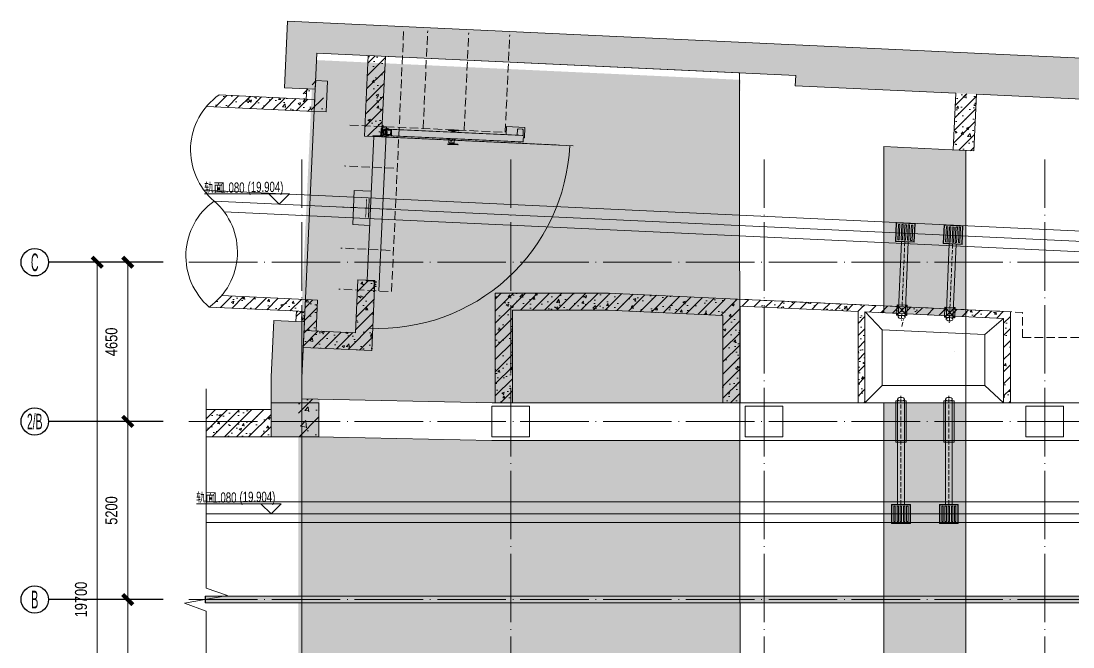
# Model space of a CAD drawing. Extents: x 4 to 13611208, y -605838 to 574722.
# Drawn here: x 13114394 to 13145122, y -134582 to -116304 of the extents above; entities that cross this region are included whole.
import ezdxf
from ezdxf.enums import TextEntityAlignment as Align

# ---------------------------------------------------------------- set-up
doc = ezdxf.new("R2010")
doc.units = 0
doc.header["$LTSCALE"] = 1000
doc.header["$MEASUREMENT"] = 0
doc.linetypes.add('DASH', pattern=[0.35, 0.25, -0.1])
doc.linetypes.add('DOTE', pattern=[2.42, 2, -0.2, 0.02, -0.2])
for name, color, linetype, lineweight in [('1-WALL-砼', 8, 'Continuous', 30), ('1-开孔', 7, 'Continuous', 5), ('DIM_ELEV', 3, 'Continuous', 5), ('建筑底图', 8, 'Continuous', 13), ('设备-人防', 2, 'Continuous', 5), ('预埋管', 8, 'Continuous', 5)]:
    doc.layers.add(name, color=color, linetype=linetype, lineweight=lineweight)
for name, color, linetype in [('AXIS', 3, 'Continuous'), ('AXIS_TEXT', 7, 'Continuous'), ('PUB_TEXT', 8, 'Continuous')]:
    doc.layers.add(name, color=color, linetype=linetype)
doc.styles.add('C', font='HZTXT_E', dxfattribs={"width": 0.7, "bigfont": 'HZTXT'})
doc.styles.add('C_T3', font='fsdb_e.shx', dxfattribs={"width": 0.8, "bigfont": 'hzdx.shx'})
doc.styles.add('COMPLEX', font='hztxt_e.shx', dxfattribs={"width": 0.6, "bigfont": 'HZTXT.shx'})
doc.dimstyles.new('_TCH_ARCH&&300', dxfattribs={"dimtxt": 840, "dimasz": 300, "dimexe": 300, "dimexo": 600, "dimgap": 300, "dimtad": 1, "dimdec": 0, "dimzin": 0, "dimdsep": 46, "dimtxsty": 'C_T3', "dimblk": 'ARCHTICK', "dimcen": 0.09, "dimclrd": 3, "dimclre": 3, "dimclrt": 3, "dimadec": 4, "dimazin": 2, "dimtfac": 1, "dimtdec": 0, "dimtix": 1, "dimtmove": 2, "dimatfit": 3, "dimfxl": 1, "dimtolj": 1, "dimtzin": 0, "dimarcsym": 0})
pattern_1 = [(45, (-1624125.25, 421106.57), (-176.776695, 176.776695), []), (50, (-1624125.25, 421106.57), (717.26018, -62.75213), [75, -825]), (355, (-1624125.25, 421106.6), (-138.75133, 752.19213), [60, -660]), (100.4514, (-1624065.5, 421101.34), (578.50938, 689.43954), [63.7402, -701.1421]), (46.1842, (-1624125.25, 421306.6), (1067.24105, -165.519), [112.5, -1237.5]), (96.6356, (-1624036.3, 421292.8), (934.6627, 974.1179), [95.6103, -1051.713]), (351.1842, (-1624125.3, 421306.6), (934.66195, 974.1186), [90, -990]), (21, (-1624025.25, 421256.57), (596.90705, -402.6189), [75, -825]), (326, (-1624025.25, 421256.6), (243.31533, 725.15005), [60, -660]), (71.4514, (-1623975.5, 421223), (840.22263, 322.5305), [63.7402, -701.1421]), (37.5, (-1624125.25, 421106.57), (12.159855, 332.893854), [0, -652, 0, -670, 0, -662.5]), (7.5, (-1624125.25, 421106.57), (263.06954, 394.41171), [0, -382, 0, -637, 0, -252.5]), (327.5, (-1624348.25, 421106.57), (533.822436, -22.55487), [0, -250, 0, -780, 0, -1035]), (317.5, (-1624448.25, 421106.57), (583.18617, 100.10498), [0, -325, 0, -518, 0, -735])]
pattern_2 = [(49.9998346, (-12580642.1, 198410.26), (717.260001, -62.754205), [75, -825]), (354.9998346, (-12580642.1, 198410.26), (-138.749162, 752.192534), [60, -660]), (100.4512346, (-12580582.34, 198405), (578.51137, 689.437872), [63.74019, -701.14211]), (46.184035, (-12580642.1, 198610.3), (1067.24057, -165.522095), [112.5, -1237.5]), (96.635435, (-12580553.2, 198596.5), (934.66552, 974.11517), [95.61029, -1051.713]), (351.184035, (-12580642.1, 198610.3), (934.66476, 974.1159), [90, -990]), (20.9998346, (-12580542.1, 198560.26), (596.90589, -402.620614), [75, -825]), (325.9998346, (-12580542.1, 198560.26), (243.317425, 725.149343), [60, -660]), (71.4512346, (-12580492.4, 198526.7), (840.22356, 322.52807), [63.74019, -701.14211]), (37.4998346, (-12580642.1, 198410.26), (12.160816, 332.8938187), [0, -652, 0, -670, 0, -662.5]), (7.4998346, (-12580642.1, 198410.26), (263.070676, 394.410953), [0, -382, 0, -637, 0, -252.5]), (327.4998346, (-12580865.1, 198410.26), (533.822371, -22.5564126), [0, -250, 0, -780, 0, -1035]), (317.4998346, (-12580965.1, 198410.26), (583.186458, 100.103299), [0, -325, 0, -518, 0, -735])]
pattern_3 = [(45, (-12580642.1, 198410.26), (-353.55339, 353.55339), []), (50, (-12580642.1, 198410.3), (1434.52037, -125.50427), [150, -1650]), (355, (-12580642.1, 198410.3), (-277.50267, 1504.38427), [120, -1320]), (100.4514, (-12580522.6, 198399.8), (1157.01876, 1378.87908), [127.48038, -1402.28422]), (46.1842, (-12580642.1, 198810.3), (2134.4821, -331.03803), [225, -2475]), (96.6356, (-12580464.2, 198782.7), (1869.3254, 1948.23574), [191.22058, -2103.426]), (351.1842, (-12580642, 198810.3), (1869.3239, 1948.2372), [180, -1980]), (21, (-12580442.1, 198710.3), (1193.8141, -805.23778), [150, -1650]), (326, (-12580442.1, 198710.3), (486.63066, 1450.30009), [120, -1320]), (71.4514, (-12580342.6, 198643.2), (1680.44526, 645.061), [127.48038, -1402.28422]), (37.5, (-12580642.1, 198410.26), (24.31971, 665.787708), [0, -1304, 0, -1340, 0, -1325]), (7.5, (-12580642.1, 198410.26), (526.139075, 788.823424), [0, -764, 0, -1274, 0, -505]), (327.5, (-12581088.1, 198410.26), (1067.644872, -45.109743), [0, -500, 0, -1560, 0, -2070]), (317.5, (-12581288.1, 198410.3), (1166.37234, 200.209965), [0, -650, 0, -1036, 0, -1470])]

# ---------------------------------------------------------------- blocks, each defined once
blk = doc.blocks.new('J门框')
blk.add_hatch(color=256).paths.add_polyline_path([(0, 480), (0, 0), (512, 0), (512, 30, 0.414214), (497, 45), (96, 45, -0.414214), (45, 96), (45, 465, 0.414214), (30, 480)])
for points in [[(0, 352), (-96, 352), (-96, 320), (0, 320)], [(0, 96), (-96, 96), (-96, 64), (0, 64)], [(0, 237), (-90, 225), (-90, 238), (0, 250)]]:
    blk.add_lwpolyline(points, close=True)
blk.add_lwpolyline([(0, 0), (512, 0), (512, 30, 0.414214), (497, 45), (96, 45, -0.414214), (45, 96), (45, 465, 0.414214), (30, 480), (0, 480)], format="xyb", close=True)
blk = doc.blocks.new('沉砂坑')
at = {"layer": '预埋管', "color": 30}
for points in [[(222866, 240145), (223416, 240145), (223416, 239595), (222866, 239595)], [(222876, 240135), (223406, 240135), (223406, 239605), (222876, 239605)], [(222933, 240094), (222933, 239646), (222974, 239646), (222974, 240094)], [(223027, 240094), (223027, 239646), (223068, 239646), (223068, 240094)], [(223161, 240094), (223161, 239646), (223120, 239646), (223120, 240094)], [(223255, 240094), (223255, 239646), (223214, 239646), (223214, 240094)], [(223348, 240094), (223348, 239646), (223307, 239646), (223307, 240094)]]:
    blk.add_lwpolyline(points, close=True, dxfattribs=at)
blk = doc.blocks.new('*X17')
at = {"color": 0}
for p, q in [((212.5, 108.2), (213.8, 109.5)), ((213.4, 107.3), (214.8, 108.7))]:
    blk.add_line(p, q, dxfattribs=at)
blk = doc.blocks.new('qujrfm001')
at = {"layer": '设备-人防', "color": 8}
for p, q in [((73347, 37226), (73068, 37226)), ((73347, 37207), (73068, 37207)), ((73104, 37207), (73178, 37184)), ((73116, 37207), (73172, 37190)), ((73178, 37207), (73178, 37190)), ((73237, 37184), (73178, 37184)), ((73178, 37184), (73178, 37177)), ((73186, 37206), (73186, 37200)), ((73228, 37206), (73228, 37200)), ((73311, 37207), (73237, 37184)), ((73237, 37190), (73237, 37207)), ((73237, 37177), (73237, 37184)), ((73299, 37207), (73243, 37190)), ((75281, 37213), (75102, 37174)), ((75302, 37266), (75266, 37266)), ((75266, 37266), (75266, 37216)), ((75266, 37216), (75302, 37216)), ((75274, 37213), (75274, 37216)), ((75274, 37214), (75302, 37214)), ((75302, 37213), (75274, 37213)), ((73141, 36962), (73141, 36973)), ((73141, 36962), (73357, 36962)), ((73146, 36958), (73141, 36962)), ((73168, 36958), (73146, 36958)), ((73172, 36962), (73168, 36958)), ((73172, 36857), (73172, 36962)), ((73178, 37177), (73207, 37177)), ((73182, 37173), (73178, 37173)), ((73178, 37173), (73178, 37163)), ((73237, 37173), (73181, 37173)), ((73184, 37173), (73184, 37177)), ((73197, 36962), (73201, 36958)), ((73197, 36962), (73197, 36962)), ((73236, 36958), (73201, 36958)), ((73237, 37177), (73207, 37177)), ((73231, 37173), (73231, 37177)), ((73240, 36962), (73236, 36958)), ((73237, 37163), (73237, 37173)), ((73326, 36962), (73326, 36857)), ((73326, 36962), (73330, 36958)), ((73330, 36958), (73353, 36958)), ((73353, 36958), (73357, 36962)), ((73357, 36962), (73357, 36973)), ((75023, 37117), (75023, 37131)), ((75023, 37061), (75023, 37075)), ((75023, 37004), (75023, 37018)), ((75102, 37174), (75102, 37156)), ((75102, 36970), (75102, 36980)), ((75281, 36931), (75102, 36970)), ((73068, 36816), (73207, 36816)), ((73068, 36797), (73347, 36797)), ((73104, 36816), (73178, 36839)), ((73116, 36816), (73172, 36833)), ((73178, 36846), (73207, 36846)), ((73178, 36846), (73178, 36839)), ((73237, 36839), (73178, 36839)), ((73178, 36833), (73178, 36816)), ((73319, 36850), (73179, 36850)), ((73184, 36850), (73184, 36846)), ((73186, 36816), (73186, 36823)), ((73237, 36846), (73207, 36846)), ((73207, 36816), (73347, 36816)), ((73228, 36816), (73228, 36823)), ((73231, 36850), (73231, 36846)), ((73237, 36839), (73237, 36846)), ((73311, 36816), (73237, 36839)), ((73237, 36816), (73237, 36833)), ((73299, 36816), (73243, 36833))]:
    blk.add_line(p, q, dxfattribs=at)
at = {"layer": '设备-人防', "color": 8, "extrusion": (0, 0, -1)}
blk.add_line((73143, 37207), (73116, 37207), dxfattribs=at)
at = {"layer": '设备-人防', "color": 8}
for points in [[(71667, 37163), (71667, 37399), (71129, 37399), (71129, 37092), (71163, 37092)], [(75033, 36980), (75016, 36980), (75016, 37156), (75033, 37156)], [(75016, 36987), (75040, 36987), (75040, 37149), (75016, 37149)], [(75016, 37117), (75040, 37117), (75040, 37131), (75016, 37131)], [(75016, 37075), (75040, 37075), (75040, 37061), (75016, 37061)], [(75016, 37018), (75040, 37018), (75040, 37004), (75016, 37004)], [(75040, 37128), (75040, 37142)], [(75040, 37142), (75241, 37142), (75241, 37128), (75040, 37128)], [(75040, 37008), (75241, 37008), (75241, 36994), (75040, 36994)], [(75040, 36994), (75040, 37008)], [(75281, 37167), (75102, 37167), (75102, 37156)], [(75281, 36977), (75102, 36977), (75102, 36980)], [(75248, 37153), (75281, 37153)], [(75248, 37132), (75248, 36998)]]:
    blk.add_lwpolyline(points, dxfattribs=at)
for points in [[(71174, 37163), (71174, 37332), (71196, 37350), (71320, 37350), (71341, 37332), (71341, 37163)], [(75298, 36931), (75298, 37213), (75281, 37213), (75281, 36931)]]:
    blk.add_lwpolyline(points, close=True, dxfattribs=at)
at = {"layer": '设备-人防', "color": 8, "const_width": 25}
blk.add_lwpolyline([(71234, 36973), (71234, 36961, -1), (71232, 36961), (71232, 36973), (71170, 36973), (71170, 36980), (71163, 36980), (71163, 37156), (71170, 37156), (71170, 37163), (75009, 37163), (75009, 37156), (75016, 37156), (75016, 36980), (75009, 36980), (75009, 36973), (74947, 36973), (74947, 36961, -1), (74944, 36961), (74944, 36973)], format="xyb", close=True, dxfattribs=at)
at = {"layer": '设备-人防', "color": 8}
blk.add_lwpolyline([(75033, 37149), (75033, 37156), (75245, 37156, -0.414214), (75248, 37152), (75248, 37111, -0.414214), (75245, 37107), (75178, 37107, 0.414214), (75142, 37072), (75142, 37064, 0.414214), (75178, 37028), (75245, 37028, -0.414214), (75248, 37025), (75248, 36983, -0.414214), (75245, 36980), (75033, 36980), (75033, 36987)], format="xyb", dxfattribs=at)
for centre, radius in [((73263, 36913), 18.3), ((73263, 36913), 12), ((75178, 37072), 33.5), ((75178, 37072), 26.4)]:
    blk.add_circle(centre, radius, dxfattribs=at)
for centre, radius, start, end in [((73068, 37216), 9.77, 90, 270), ((73175, 37200), 11.2, 253.2102, 0), ((73240, 37200), 11.2, 180, 286.7898), ((73347, 37216), 9.77, 270, 90), ((75178, 37072), 81, 330.4082, 29.5918), ((73068, 36807), 9.77, 90, 270), ((73175, 36823), 11.2, 0, 106.7898), ((73239, 36823), 11.2, 73.2102, 180), ((73347, 36807), 9.77, 270, 90)]:
    blk.add_arc(centre, radius, start, end, dxfattribs=at)
at = {"layer": '设备-人防', "color": 8, "extrusion": (0, 0, -1)}
for centre, start, end in [((-73179, 36857), 270, 0), ((-73319, 36857), 180, 270)]:
    blk.add_arc(centre, 6.98, start, end, dxfattribs=at)
at = {"layer": '设备-人防', "color": 8, "extrusion": (0, 0, -1), "xscale": 10.57142857142857, "yscale": 10.57142857142857, "zscale": -10.57142857142857, "rotation": 180}
blk.add_blockref('*X17', (-71004, 38059), dxfattribs=at)
blk = doc.blocks.new('_FZH')
blk.add_lwpolyline([(-0.5, -0.5), (0.5, -0.5), (0.5, 0.5), (-0.5, 0.5)], close=True)
blk = doc.blocks.new('_ArchTick')
at = {"color": 0, "linetype": 'ByBlock', "const_width": 0.4}
blk.add_lwpolyline([(-0.5, -0.5), (0.5, 0.5)], dxfattribs=at)
blk = doc.blocks.new('*D1475')
at = {"layer": 'AXIS', "color": 3, "lineweight": -2, "ltscale": 3}
for p, q in [((13118947, 189510), (13118214, 189510)), ((13118514, 184860), (13118514, 189510)), ((13118947, 184860), (13118214, 184860))]:
    blk.add_line(p, q, dxfattribs=at)
at = {"layer": 'AXIS', "color": 3, "lineweight": -2, "ltscale": 3, "xscale": 300, "yscale": 300, "zscale": 300}
for p, rotation in [((13118514, 189510), 90), ((13118514, 184860), 270)]:
    blk.add_blockref('_ArchTick', p, dxfattribs=dict(at, rotation=rotation))
at = {"layer": 'AXIS', "color": 3, "ltscale": 3, "insert": (13118039, 187185), "char_height": 350, "attachment_point": 5, "rotation": 90, "style": 'C_T3'}
blk.add_mtext('\\A1;4650', dxfattribs=at)
blk = doc.blocks.new('*D1474')
at = {"layer": 'AXIS', "color": 3, "lineweight": -2, "ltscale": 3}
for p, q in [((13118947, 194710), (13118214, 194710)), ((13118514, 189510), (13118514, 194710)), ((13118947, 189510), (13118214, 189510))]:
    blk.add_line(p, q, dxfattribs=at)
at = {"layer": 'AXIS', "color": 3, "lineweight": -2, "ltscale": 3, "xscale": 300, "yscale": 300, "zscale": 300}
for p, rotation in [((13118514, 194710), 90), ((13118514, 189510), 270)]:
    blk.add_blockref('_ArchTick', p, dxfattribs=dict(at, rotation=rotation))
at = {"layer": 'AXIS', "color": 3, "ltscale": 3, "insert": (13118039, 192110), "char_height": 350, "attachment_point": 5, "rotation": 90, "style": 'C_T3'}
blk.add_mtext('\\A1;5200', dxfattribs=at)
blk = doc.blocks.new('*D1476')
at = {"layer": 'AXIS', "color": 3, "lineweight": -2, "ltscale": 3}
for p, q in [((13118947, 199910), (13118214, 199910)), ((13118514, 194710), (13118514, 199910)), ((13118947, 194710), (13118214, 194710))]:
    blk.add_line(p, q, dxfattribs=at)
at = {"layer": 'AXIS', "color": 3, "lineweight": -2, "ltscale": 3, "xscale": 300, "yscale": 300, "zscale": 300}
for p, rotation in [((13118514, 199910), 90), ((13118514, 194710), 270)]:
    blk.add_blockref('_ArchTick', p, dxfattribs=dict(at, rotation=rotation))
at = {"layer": 'AXIS', "color": 3, "ltscale": 3, "insert": (13118039, 197310), "char_height": 350, "attachment_point": 5, "rotation": 90, "style": 'C_T3'}
blk.add_mtext('\\A1;5200', dxfattribs=at)
blk = doc.blocks.new('*D1477')
at = {"layer": 'AXIS', "color": 3, "lineweight": -2, "ltscale": 3}
for p, q in [((13118947, 204560), (13118214, 204560)), ((13118514, 199910), (13118514, 204560)), ((13118947, 199910), (13118214, 199910))]:
    blk.add_line(p, q, dxfattribs=at)
at = {"layer": 'AXIS', "color": 3, "lineweight": -2, "ltscale": 3, "xscale": 300, "yscale": 300, "zscale": 300}
for p, rotation in [((13118514, 204560), 90), ((13118514, 199910), 270)]:
    blk.add_blockref('_ArchTick', p, dxfattribs=dict(at, rotation=rotation))
at = {"layer": 'AXIS', "color": 3, "ltscale": 3, "insert": (13118039, 202235), "char_height": 350, "attachment_point": 5, "rotation": 90, "style": 'C_T3'}
blk.add_mtext('\\A1;4650', dxfattribs=at)
blk = doc.blocks.new('*D1478')
at = {"layer": 'AXIS', "color": 3, "lineweight": -2, "ltscale": 3}
for p, q in [((13118947, 204560), (13117324, 204560)), ((13117624, 184860), (13117624, 204560)), ((13118947, 184860), (13117324, 184860))]:
    blk.add_line(p, q, dxfattribs=at)
at = {"layer": 'AXIS', "color": 3, "lineweight": -2, "ltscale": 3, "xscale": 300, "yscale": 300, "zscale": 300}
for p, rotation in [((13117624, 204560), 90), ((13117624, 184860), 270)]:
    blk.add_blockref('_ArchTick', p, dxfattribs=dict(at, rotation=rotation))
at = {"layer": 'AXIS', "color": 3, "ltscale": 3, "insert": (13117150, 194710), "char_height": 350, "attachment_point": 5, "rotation": 90, "style": 'C_T3'}
blk.add_mtext('\\A1;19700', dxfattribs=at)
blk = doc.blocks.new('_AXISO')
blk.add_circle((0, 0), 0.5)
at = {"layer": 'AXIS_TEXT', "style": 'COMPLEX', "width": 1.041667}
blk.add_attdef('A', text='', height=0.56, dxfattribs=at).set_placement((-0.25, -0.28), (0.25, -0.28), align=Align.FIT)
blk = doc.blocks.new('eafe')
at = {"layer": 'AXIS', "ltscale": 3}
for p, q in [((13119547.4, 204559.5), (13116197.4, 204559.5)), ((13119547.4, 199909.5), (13116197.4, 199909.5)), ((13119547.4, 194709.5), (13116197.4, 194709.5)), ((13119547.4, 189509.5), (13116197.4, 189509.5)), ((13119547.4, 184859.5), (13116197.4, 184859.5))]:
    blk.add_line(p, q, dxfattribs=at)
ref = blk.add_blockref('_AXISO', (13115797.4, 204559.5), dxfattribs=dict(at, xscale=800, yscale=800, zscale=800))
ref.add_attrib('A', 'C', dxfattribs={"layer": 'AXIS_TEXT', "height": 514.7, "style": 'C', "width": 0.666667}).set_placement((13115687.1, 204302.2), (13115907.7, 204302.2), align=Align.FIT)
ref = blk.add_blockref('_AXISO', (13115797.4, 199909.5), dxfattribs=dict(at, xscale=800, yscale=800, zscale=800))
ref.add_attrib('A', '2/B', dxfattribs={"layer": 'AXIS_TEXT', "height": 452.55, "style": 'C', "width": 0.466667}).set_placement((13115571.1, 199683.2), (13116023.6, 199683.2), align=Align.FIT)
at = {"layer": 'AXIS', "color": 8}
ref = blk.add_blockref('_AXISO', (13115797.4, 194709.5), dxfattribs=dict(at, xscale=800, yscale=800, zscale=800))
ref.add_attrib('A', 'B', dxfattribs={"layer": 'AXIS_TEXT', "height": 519.9, "style": 'C', "width": 0.622222}).set_placement((13115693.4, 194449.5), (13115901.4, 194449.5), align=Align.FIT)
ref = blk.add_blockref('_AXISO', (13115797.4, 189509.5), dxfattribs=dict(at, xscale=800, yscale=800, zscale=800))
ref.add_attrib('A', '1/A', dxfattribs={"layer": 'AXIS_TEXT', "height": 452.55, "style": 'C', "width": 0.474576}).set_placement((13115571.1, 189283.2), (13116023.6, 189283.2), align=Align.FIT)
at = {"layer": 'AXIS', "ltscale": 3}
ref = blk.add_blockref('_AXISO', (13115797.4, 184859.5), dxfattribs=dict(at, xscale=800, yscale=800, zscale=800))
ref.add_attrib('A', 'A', dxfattribs={"layer": 'AXIS_TEXT', "height": 509.3, "style": 'C', "width": 0.752941}).set_placement((13115681, 184604.9), (13115913.8, 184604.9), align=Align.FIT)
for base, p1, p2, picture, middle in [((13117624.5, 204559.5), (13119547.4, 184859.5), (13119547.4, 204559.5), '*D1478', (13117149.5, 194709.5)), ((13118514, 204559.5), (13119547.4, 199909.5), (13119547.4, 204559.5), '*D1477', (13118039, 202234.5)), ((13118514, 199909.5), (13119547.4, 194709.5), (13119547.4, 199909.5), '*D1476', (13118039, 197309.5)), ((13118514, 194709.5), (13119547.4, 189509.5), (13119547.4, 194709.5), '*D1474', (13118039, 192109.5)), ((13118514, 189509.5), (13119547.4, 184859.5), (13119547.4, 189509.5), '*D1475', (13118039, 187184.5))]:
    dim = blk.add_linear_dim(base=base, p1=p1, p2=p2, angle=90, dimstyle='_TCH_ARCH&&300', override={"dimtxt": 350}, dxfattribs=at)
    dim.commit()
    dim.dimension.update_dxf_attribs({"geometry": picture, "text_midpoint": middle, "dimtype": 129})
blk = doc.blocks.new('站台板下0322')
at = {"layer": '建筑底图'}
h = blk.add_hatch(dxfattribs=at)
h.set_pattern_fill('钢筋混凝土', color=256, scale=100, style=0, pattern_type=2)
h.set_pattern_definition(pattern_1)
h.paths.add_polyline_path([(-206192.7, 4166.8), (-204950, 4166.8), (-251716, 6344.5), (-251806.7, 4396.6), (-250907.7, 4354.8), (-250858.8, 5403.6), (-236874, 4752.4), (-236887.9, 4452.7), (-206192.7, 3023.4)])
h = blk.add_hatch(dxfattribs=at)
h.set_pattern_fill('钢筋混凝土', color=256, scale=100, style=0, pattern_type=2)
h.set_pattern_definition(pattern_1)
h.paths.add_polyline_path([(-249469.7, 2986.4), (-249360.4, 5333.9), (-248861, 5310.6), (-248970.3, 2962.4)])
h = blk.add_hatch(dxfattribs=at)
h.set_pattern_fill('混凝土', color=256, scale=100, angle=359.99983, style=0)
h.set_pattern_definition(pattern_2)
h.paths.add_polyline_path([(-245744.6, -4800), (-238508.3, -4800), (-238516.4, 3877.9), (-238481.5, 4627), (-250968, 5208.5), (-251400, -4068.6), (-251400, -17030.5), (-250937.8, -26496.9), (-238452.7, -25887.3), (-238489.2, -25138.2), (-238507.3, -5900), (-245755.4, -5900), (-250800, -5800.1), (-250800, -5800), (-250778.2, -4700.3)])
h = blk.add_hatch(dxfattribs=at)
h.set_pattern_fill('钢筋混凝土', color=256, scale=200, style=0)
h.set_pattern_definition(pattern_3)
h.paths.add_polyline_path([(-250995.9, 4609.1), (-251007.5, 4359.4), (-251257.3, 4371), (-251271.2, 4071.4), (-251021.5, 4059.7), (-251037.8, 3710.1), (-250688.2, 3693.8), (-250646.3, 4592.9)])
h = blk.add_hatch(dxfattribs=at)
h.set_pattern_fill('钢筋混凝土', color=256, scale=100, style=0, pattern_type=2)
h.set_pattern_definition(pattern_1)
h.paths.add_polyline_path([(-251021.5, 4059.7), (-253718.6, 4185.3), (-254084.1, 3852), (-251037.8, 3710.1)])
h = blk.add_hatch(dxfattribs=at)
h.set_pattern_fill('钢筋混凝土', color=256, scale=100, style=0, pattern_type=2)
h.set_pattern_definition(pattern_1)
h.paths.add_polyline_path([(-231670.6, 2552.3), (-231593.7, 4205), (-232193, 4232.9), (-232269.8, 2584.7)])
h = blk.add_hatch(dxfattribs=at)
h.set_pattern_fill('混凝土', color=256, scale=100, angle=359.99983, style=0)
h.set_pattern_definition(pattern_2)
h.paths.add_polyline_path([(-231900, -4800), (-234300, -4800), (-234300, -16300), (-231900, -16300)])
h.paths.add_polyline_path([(-231900, 2568.7), (-234300, 2680.4), (-234300, -2174.8), (-231900, -2286.6)])
h.paths.add_polyline_path([(-234300, -23932.5), (-231900, -23815.3), (-231900, -18813.4), (-234300, -18925.2)])
h = blk.add_hatch(dxfattribs=at)
h.set_pattern_fill('钢筋混凝土', color=256, scale=100, style=0, pattern_type=2)
h.set_pattern_definition(pattern_1)
h.paths.add_polyline_path([(-251400, -15300), (-252200, -15300), (-252200, -17050), (-252110, -18893.2), (-251310.9, -18855.4), (-251400, -17030.5)])
h.paths.add_polyline_path([(-252200, -5800), (-251400, -5800), (-251400, -4068.6), (-251323.8, -2433.2), (-252123, -2396), (-252200, -4050)])
h.paths.add_polyline_path([(-56500, 0), (-56500, -700), (-24751.1, -700), (-24751.1, 0)])
h.paths.add_polyline_path([(-56500, -20400), (-56500, -21100), (-24751.1, -21100), (-24751.1, -20400)])
h.paths.add_polyline_path([(85700, -21300), (85700, -20600), (65000, -20600), (65000, -20400), (-24751.1, -20400), (-24751.1, -21100), (64300, -21100), (64300, -21300)])
h.paths.add_polyline_path([(85700, -500), (85700, 200), (47900, 200), (47900, 0), (-24751.1, 0), (-24751.1, -700), (48600, -700), (48600, -500)])
h.paths.add_polyline_path([(-167000, 2200), (-167000, 1500), (-167000, 1500), (-167000, -50), (-99500, -50), (-99500, 650), (-166300, 650), (-166300, 2200)])
h = blk.add_hatch(dxfattribs=at)
h.set_pattern_fill('钢筋混凝土', color=256, scale=100, style=0, pattern_type=2)
h.set_pattern_definition(pattern_1)
h.paths.add_polyline_path([(-251459.7, -2126.6), (-251473.7, -2426.3), (-251224, -2437.9), (-251258.8, -3187.1), (-249261, -3280.1), (-249165.7, -1232.3), (-249665.1, -1209.1), (-249737.2, -2757.4), (-250886, -2703.9), (-250844.1, -1804.9), (-251193.7, -1788.6), (-251210, -2138.2)])
h = blk.add_hatch(dxfattribs=at)
h.set_pattern_fill('钢筋混凝土', color=256, scale=100, style=0, pattern_type=2)
h.set_pattern_definition(pattern_1)
h.paths.add_polyline_path([(-251309.9, -2133.6), (-251293.6, -1783.9), (-253645.4, -1674.4), (-254007, -2008)])
h = blk.add_hatch(dxfattribs=at)
h.set_pattern_fill('钢筋混凝土', color=256, scale=100, style=0, pattern_type=2)
h.set_pattern_definition(pattern_1)
h.paths.add_polyline_path([(-245150, -2100), (-245650, -1600), (-245650, -4800), (-245150, -4800)])
h = blk.add_hatch(dxfattribs=at)
h.set_pattern_fill('钢筋混凝土', color=256, scale=100, style=0, pattern_type=2)
h.set_pattern_definition(pattern_1)
h.paths.add_polyline_path([(-245650, -1600), (-245150, -2100), (-242350.5, -2100), (-242350.5, -1600)])
h = blk.add_hatch(dxfattribs=at)
h.set_pattern_fill('钢筋混凝土', color=256, scale=100, style=0, pattern_type=2)
h.set_pattern_definition(pattern_1)
h.paths.add_polyline_path([(-242338.9, -1600.3), (-242362.1, -2099.7), (-239000, -2256.3), (-238833.3, -2009.9), (-239000, -1755.7)])
h = blk.add_hatch(dxfattribs=at)
h.set_pattern_fill('钢筋混凝土', color=256, scale=100, style=0, pattern_type=2)
h.set_pattern_definition(pattern_1)
h.paths.add_polyline_path([(-238500, -1979.2), (-239000, -1755.7), (-238833.3, -2009.9), (-238500, -2017.7)])
h = blk.add_hatch(dxfattribs=at)
h.set_pattern_fill('钢筋混凝土', color=256, scale=100, style=0, pattern_type=2)
h.set_pattern_definition(pattern_1)
h.paths.add_polyline_path([(-239000, -1755.7), (-238500, -1979.2), (-235050, -2139.9), (-234948.4, -2077.9), (-234945.3, -1944.6)])
h = blk.add_hatch(dxfattribs=at)
h.set_pattern_fill('钢筋混凝土', color=256, scale=100, style=0, pattern_type=2)
h.set_pattern_definition(pattern_1)
h.paths.add_polyline_path([(-238833.3, -2009.9), (-239000, -2256.3), (-239000, -4800), (-238500, -4800), (-238500, -2017.7)])
h = blk.add_hatch(dxfattribs=at)
h.set_pattern_fill('钢筋混凝土', color=256, scale=100, style=0, pattern_type=2)
h.set_pattern_definition(pattern_1)
h.paths.add_polyline_path([(-234850, -4800), (-234850, -2149.2), (-234948.4, -2077.9), (-235050, -2139.9), (-235050, -4800)])
h = blk.add_hatch(dxfattribs=at)
h.set_pattern_fill('钢筋混凝土', color=256, scale=100, style=0, pattern_type=2)
h.set_pattern_definition(pattern_1)
h.paths.add_polyline_path([(-234948.4, -2077.9), (-234850, -2149.2), (-230800, -2337.8), (-230600, -2146.9), (-234945.3, -1944.6)])
h = blk.add_hatch(dxfattribs=at)
h.set_pattern_fill('钢筋混凝土', color=256, scale=100, style=0, pattern_type=2)
h.set_pattern_definition(pattern_1)
h.paths.add_polyline_path([(-230600, -4800), (-230600, -2146.9), (-230800, -2337.8), (-230800, -4800)])
h = blk.add_hatch(dxfattribs=at)
h.set_pattern_fill('钢筋混凝土', color=256, scale=200, style=0)
h.set_pattern_definition(pattern_3)
h.paths.add_polyline_path([(-250800, -4700), (-251400, -4700), (-251400, -5350), (-250800, -5350)])
h.paths.add_polyline_path([(-250800, -5350), (-251400, -5350), (-251400, -5800), (-250800, -5800)])
h = blk.add_hatch(dxfattribs=at)
h.set_pattern_fill('钢筋混凝土', color=256, scale=100, style=0, pattern_type=2)
h.set_pattern_definition(pattern_1)
h.paths.add_polyline_path([(-252200, -5350), (-254100, -5350), (-254100, -5800), (-252200, -5800)])
h.paths.add_polyline_path([(-252200, -5000), (-254100, -5000), (-254100, -5350), (-252200, -5350)])
h = blk.add_hatch(dxfattribs=at)
h.set_pattern_fill('钢筋混凝土', color=256, scale=100, style=0, pattern_type=2)
h.set_pattern_definition(pattern_1)
h.paths.add_polyline_path([(-254127.3, -10650), (-183100, -10650), (-183100, -10450), (-254127.3, -10450)])
at = {"layer": '1-WALL-砼'}
blk.add_line((-254127.3, -10450), (-254127.3, -10650), dxfattribs=at)
at = {"layer": 'DIM_ELEV', "color": 8}
for p, q in [((-251664.8, 1300.3), (-254145.3, 1300.3)), ((-251964.8, 1000.3), (-252264.8, 1300.3)), ((-251964.8, 1000.3), (-251664.8, 1300.3)), ((-251900, -7750), (-254380.5, -7750)), ((-252200, -8050), (-252500, -7750)), ((-252200, -8050), (-251900, -7750))]:
    blk.add_line(p, q, dxfattribs=at)
at = {"layer": '建筑底图'}
for p, q in [((-251716, 6344.5), (-251806.7, 4396.6)), ((-204950, 4166.8), (-251716, 6344.5)), ((-250898.3, 4554.5), (-250858.8, 5403.6)), ((-236874, 4752.4), (-250858.8, 5403.6)), ((-249469.7, 2986.4), (-249360.4, 5333.9)), ((-248970.3, 2962.4), (-248861, 5310.6)), ((-236887.9, 4452.7), (-236874, 4752.4)), ((-250907.7, 4354.8), (-251806.7, 4396.6)), ((-251157.4, 4366.4), (-251171.3, 4066.7)), ((-250896, 4604.5), (-250907.7, 4354.8)), ((-250546.4, 4588.2), (-250896, 4604.5)), ((-250546.4, 4588.2), (-250588.3, 3689.2)), ((-236887.9, 4452.7), (-232193.3, 4234.1)), ((-251171.3, 4066.7), (-253718.6, 4185.3)), ((-250921.6, 4055.1), (-251171.3, 4066.7)), ((-250921.6, 4055.1), (-250937.9, 3705.5)), ((-232193.3, 4234.1), (-232270.1, 2585.9)), ((-231670.7, 2558), (-231593.6, 4206.2)), ((-231593.6, 4206.2), (-227198.7, 4001.6)), ((-250937.9, 3705.5), (-254084.1, 3852)), ((-250588.3, 3689.2), (-250937.9, 3705.5)), ((-249054.7, -1537.8), (-248831.5, 3257)), ((-248831.5, 3257), (-248956.3, 3262.8)), ((-249469.7, 2986.4), (-248970.3, 2962.4)), ((-249390.4, -1221.8), (-249195, 2973.6)), ((-248970.3, 2962.4), (-243376.3, 2702.8)), ((-232270.1, 2585.9), (-231670.7, 2558)), ((-249815.4, 399.7), (-249768.9, 1398.6)), ((-249768.9, 1398.6), (-249269.5, 1375.3)), ((-249815.4, 399.7), (-249316, 376.4)), ((-249737.2, -2757.4), (-249665.1, -1209.1)), ((-249665.1, -1209.1), (-249165.7, -1233)), ((-249154.6, -1533.2), (-249279.5, -1527.3)), ((-249261, -3280.1), (-249165.7, -1233)), ((-251193.7, -1788.6), (-253645.4, -1674.4)), ((-251193.7, -1788.6), (-251210, -2138.2)), ((-250844.1, -1804.9), (-251193.7, -1788.6)), ((-250844.1, -1804.9), (-250886, -2703.9)), ((-245650, -1600), (-245650, -4800)), ((-245650, -1600), (-242350.5, -1600)), ((-242338.9, -1600.3), (-239000, -1755.7)), ((-239000, -1755.7), (-234945.3, -1944.6)), ((-251559.6, -2121.9), (-254007, -2008)), ((-251210, -2138.2), (-251559.6, -2121.9)), ((-251459.7, -2126.6), (-251473.7, -2426.3)), ((-245150, -2100), (-245150, -4800)), ((-245150, -2100), (-242350.5, -2100)), ((-242362.1, -2099.7), (-239000, -2256.3)), ((-238500, -1979.2), (-238500, -2017.7)), ((-238500, -1979.2), (-235050, -2139.9)), ((-238500, -2017.7), (-238500, -4800)), ((-235050, -4800), (-235050, -2139.9)), ((-234945.3, -1944.6), (-230600, -2146.9)), ((-234850, -4800), (-234850, -2149.2)), ((-234850, -2149.2), (-230800, -2337.8)), ((-234350, -2673), (-234843, -2149.5)), ((-230600, -4800), (-230600, -2146.9)), ((-252123, -2396), (-252200, -4050)), ((-251473.7, -2426.3), (-252123, -2396)), ((-251224, -2437.9), (-251473.7, -2426.3)), ((-251224, -2437.9), (-251300.1, -4073.3)), ((-239000, -2256.3), (-239000, -4800)), ((-231350, -2812.7), (-230800, -2337.8)), ((-230800, -4800), (-230800, -2337.8)), ((-249737.2, -2757.4), (-251235.6, -2687.6)), ((-249261, -3280.1), (-251258.8, -3187.1)), ((-232250, -3299), (-232250, -3300)), ((-252200, -5000), (-252200, -4050)), ((-251300, -4690), (-251300, -4068.6)), ((-234350, -4300), (-234850, -4800)), ((-231350, -4300), (-230800, -4800)), ((-251300, -4690), (-245744.6, -4800)), ((-245744.6, -4800), (-212460, -4800)), ((-245150, -4800), (-245650, -4800)), ((-238500, -4800), (-239000, -4800)), ((-235050, -4800), (-234850, -4800)), ((-230800, -4800), (-230600, -4800)), ((-252200, -5000), (-254100, -5000)), ((-252200, -5800), (-254100, -5800)), ((-251300, -5790.2), (-245755.4, -5900)), ((-245755.4, -5900), (-212460, -5900)), ((-254127.3, -10450), (-183100, -10450)), ((-254127.3, -10650), (-183100, -10650))]:
    blk.add_line(p, q, dxfattribs=at)
at = {"layer": '建筑底图', "linetype": 'DASH'}
for p, q in [((-248680.1, -1555.3), (-248324.3, 6086.5)), ((-247757.6, 3207), (-247625.1, 6053.9)), ((-246558.9, 3151.2), (-246426.4, 5998.1)), ((-245360.2, 3095.4), (-245227.7, 5942.3)), ((-249898.8, 3306.7), (-245360.2, 3095.4)), ((-248612.6, 2045.5), (-250054.5, 2112.6)), ((-248668.4, 846.8), (-250110.3, 913.9)), ((-248724.2, -351.9), (-250166.1, -284.8)), ((-248780, -1550.6), (-250222, -1483.5)), ((-238500, -1779), (-230250, -2163.2)), ((-230250, -2900), (-230250, -2163.2)), ((-230250, -2900), (-227000, -2900))]:
    blk.add_line(p, q, dxfattribs=at)
at = {"layer": '建筑底图', "linetype": 'DASH', "ltscale": 0.2}
blk.add_line((-248970.3, 2963.1), (-243775.9, 2721.3), dxfattribs=at)
at = {"layer": '建筑底图', "linetype": 'DOTE'}
for p, q in [((-251300, -28150), (-251300, 2300)), ((-245200, -28150), (-245200, 2300)), ((-237800, -28150), (-237800, 2300)), ((-229600, -28150), (-229600, 2300)), ((-254600, -5350), (-141000, -5350))]:
    blk.add_line(p, q, dxfattribs=at)
at = {"layer": '建筑底图', "ltscale": 0.5}
for p, q in [((-254158.1, 1402.8), (-209996.6, -653.7)), ((-253571, 774.8), (-210024.5, -1253)), ((-233786.1, -98.2), (-233879.7, -2299.6)), ((-233586.3, -107.5), (-233679.8, -2308.1)), ((-232389.1, -163.3), (-232482.3, -2362.5)), ((-232189.3, -172.6), (-232282.5, -2373.1)), ((-233613.8, -1956.5), (-233927.3, -2242.2)), ((-233914.5, -1942.5), (-233627.8, -2256.2)), ((-232217.6, -2021.5), (-232530, -2307.3)), ((-232517.3, -2007.6), (-232230.3, -2321.3)), ((-233900, -7775), (-233900, -4700)), ((-233700, -7775), (-233700, -4700)), ((-232500, -7775), (-232500, -4700)), ((-232300, -7775), (-232300, -4700)), ((-254100, -7700), (-199200, -7700)), ((-254100, -8300), (-199200, -8300))]:
    blk.add_line(p, q, dxfattribs=at)
at = {"layer": '建筑底图', "ltscale": 0.2}
blk.add_line((-249355.5, 603.5), (-249329.9, 1152.9), dxfattribs=at)
at = {"layer": '建筑底图', "linetype": 'DASH', "ltscale": 0.5}
for p, q in [((-233686.2, -103.3), (-233784, -2403.8)), ((-232289.2, -168.3), (-232386.6, -2467.7)), ((-233800, -7775), (-233800, -4600)), ((-232400, -7775), (-232400, -4600))]:
    blk.add_line(p, q, dxfattribs=at)
at = {"layer": '建筑底图', "color": 8, "linetype": 'DOTE'}
for p, q in [((-254600, -700), (102362.6, -700)), ((-254600, -10550), (102362.6, -10550))]:
    blk.add_line(p, q, dxfattribs=at)
at = {"layer": '建筑底图', "color": 8, "linetype": 'DASH', "ltscale": 0.5}
blk.add_line((-233775.2, -2575), (-233724.8, -2373.8), dxfattribs=at)
at = {"layer": '建筑底图'}
for points in [[(-250828.2, -26691.8), (-251300, -17030.5), (-251300, -4068.6), (-250858.8, 5403.6), (-238516.4, 4828.9), (-238516.4, 3877.9), (-238489.2, -25138.2), (-238489.2, -26089.3)], [(-234850, -4800), (-234850, -2149.2), (-230800, -2337.8), (-230800, -4800)], [(-231350, -2812.7), (-234350, -2673), (-234350, -4300), (-231350, -4300), (-231350, -2812.7)]]:
    blk.add_lwpolyline(points, close=True, dxfattribs=at)
for points in [[(-234300, -18925.2), (-234300, -23932.5), (-231900, -23815.3), (-231900, 2568.7), (-234300, 2680.4), (-234300, -2174.8)], [(-254100, -16700), (-254100, -10887.5), (-254730, -10658.2), (-253470, -10436), (-254100, -10212.5), (-254100, -4400)], [(-234300, -4800), (-234300, -16300)]]:
    blk.add_lwpolyline(points, dxfattribs=at)
at = {"layer": '建筑底图', "color": 8, "ltscale": 0.1}
for points in [[(-253862.8, 1088.7), (-210010.7, -953.3), (-209011.8, -999.8), (-208012.9, -1046.3), (-207013.9, -1092.8), (-206015, -1139.1), (-205016.1, -1185.3), (-204017.1, -1231.4), (-203018.2, -1277.4), (-202019.2, -1323.1), (-201020.3, -1368.6), (-200021.3, -1413.9), (-199022.3, -1458.8), (-198023.3, -1503.5), (-197024.3, -1547.9), (-196025.3, -1591.9), (-195026.2, -1635.5)], [(-254100, -8050), (-137900, -8050)]]:
    blk.add_lwpolyline(points, dxfattribs=at)
at = {"layer": '建筑底图', "ltscale": 0.2, "const_width": 20}
blk.add_lwpolyline([(-249435.4, 607.2), (-249409.8, 1156.6)], dxfattribs=at)
at = {"layer": '建筑底图', "ltscale": 0.5}
for points in [[(-233914.5, -1942.5), (-233927.3, -2242.2), (-233627.8, -2256.2), (-233613.8, -1956.5)], [(-232517.3, -2007.6), (-232530, -2307.3), (-232230.3, -2321.3), (-232217.6, -2021.5)], [(-233650, -5950), (-233950, -5950), (-233950, -4750), (-233650, -4750)], [(-232250, -5950), (-232550, -5950), (-232550, -4750), (-232250, -4750)]]:
    blk.add_lwpolyline(points, close=True, dxfattribs=at)
at = {"layer": '建筑底图'}
for centre, radius, start, end in [((-252590.5, 2581.1), 1961.1, 125.11491, 229.5529), ((-249070.2, 2967.1), 5600, 267.33391, 357.34228), ((-252717, -516.4), 1972.1, 125.52256, 229.14528), ((-255152.8, -402.9), 1972.1, 305.52256, 49.14528)]:
    blk.add_arc(centre, radius, start, end, dxfattribs=at)
at = {"layer": '建筑底图', "extrusion": (0, 0, -1)}
for centre, major_axis, ratio in [((-233779.1, -2299.1), (-99.9, 4.7), 0.4803527), ((-232381.8, -2364.1), (-99.9, 4.7), 0.4803527), ((-233800, -4700), (-100, 0), 0.5239061), ((-232400, -4700), (-100, 0), 0.5239061)]:
    blk.add_ellipse(centre, major_axis=major_axis, ratio=ratio, dxfattribs=at)
at = {"layer": '1-开孔', "color": 8}
blk.add_blockref('eafe', (-13374900.9, -205259.5), dxfattribs=at)
at = {"layer": '建筑底图', "xscale": -1}
for name, p, rotation in [('qujrfm001', (-175466.8, -37422), 357.3404827161801), ('沉砂坑', (-21931.8, -249817.9), 357.3339050353556), ('沉砂坑', (-20534.9, -249883), 357.3339050353556)]:
    blk.add_blockref(name, p, dxfattribs=dict(at, rotation=rotation))
at = {"layer": '建筑底图', "yscale": 0.5, "zscale": 0.5}
for p, xscale, rotation in [((-248970.3, 2963.1), -0.499999999999999, 357.3339173647518), ((-249165.7, -1232.3), 0.5, 177.3339173647519)]:
    blk.add_blockref('J门框', p, dxfattribs=dict(at, xscale=xscale, rotation=rotation))
at = {"layer": '建筑底图', "lineweight": 30, "rotation": 180}
for p, xscale, yscale, zscale in [((-251500, -5300), 1400, 1000, 1000), ((-245200, -5350), 1100, 900, 900), ((-237800, -5350), 1100, 900, 900), ((-229600, -5350), 1100, 900, 900)]:
    blk.add_blockref('_FZH', p, dxfattribs=dict(at, xscale=xscale, yscale=yscale, zscale=zscale))
at = {"layer": '建筑底图', "rotation": 180.0001147499158}
for p in [(-10659.8, 231820.4), (-9259.8, 231820.4)]:
    blk.add_blockref('沉砂坑', p, dxfattribs=at)
at = {"layer": 'PUB_TEXT', "color": 8, "style": 'C', "width": 0.7}
for s, p in [('轨面', (-254156.3, 1326.6)), ('-1.080', (-253770.6, 1331.4)), ('(19.904)', (-252885.9, 1350.9)), ('轨面', (-254391.5, -7723.7)), ('-1.080', (-254005.7, -7719)), ('(19.904)', (-253121.1, -7699.5))]:
    blk.add_text(s, height=300, dxfattribs=at).set_placement(p)

msp = doc.modelspace()

# ---------------------------------------------------------------- block references
at = {"layer": '建筑底图', "color": 5, "lineweight": -2}
msp.add_blockref('站台板下0322', (13373897.4, -122648.2), dxfattribs=at)

doc.saveas('drawing.dxf')
